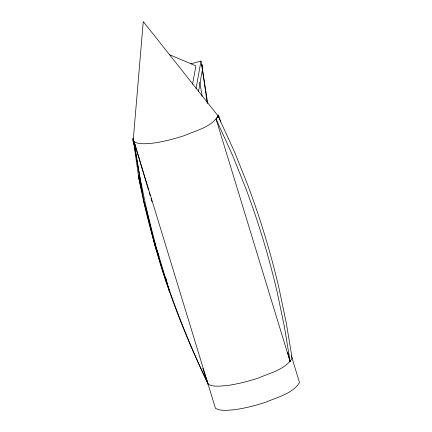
<?xml version="1.0" encoding="UTF-8"?>
<svg xmlns="http://www.w3.org/2000/svg" width="432" height="432" viewBox="0 0 432 432"><rect width="100%" height="100%" fill="white"/><g stroke="black" fill="none" stroke-linecap="round" stroke-linejoin="round"><path stroke-width="0.65" d="M192.575 84.326L195.863 65.858L169.43 54.67M196.02 88.803L200.956 61.079L190.993 63.812M198.482 91.654L202.835 67.23L200.956 61.079M133.666 140.837L133.272 139.552L138.877 178.578C152.761 249.766 177.169 318.659 208.084 384.167C213.77 387.266 220.498 385.949 226.654 385.609C237.562 384.107 248.243 381.353 258.687 377.908C270.151 372.908 285.077 369.598 292.118 358.376L286.378 323.406L279.072 288.538A873.353 841.995 10.1 0 0 248.022 185.744L234.754 152.474L218.106 115.96L143.267 21.6L133.272 139.552L134.077 141.75C139.763 144.844 146.491 143.532 152.647 143.192C163.555 141.691 174.231 138.937 184.68 135.491C195.923 130.415 212.625 126.949 218.495 114.912L220.655 121.991M216.14 119.275L232.783 155.795L246.056 189.065A873.353 842.006 10.1 0 1 277.101 291.859L284.407 326.727L290.147 361.697L216.14 119.275L218.236 116.365M206.555 379.712L207.155 381.64C191.479 349.423 177.833 316.256 166.244 282.35C154.289 248.206 147.258 212.701 139.903 177.358L138.272 175.025L142.425 192.872L138.877 178.578M166.244 282.35L165.823 279.958L169.614 291.681L156.438 248.103L155.385 245.695L158.987 256.446L155.563 248.092L143.797 201.312L134.077 141.75L215.465 408.348C221.152 411.442 227.88 410.125 234.036 409.784C244.944 408.289 255.625 405.535 266.069 402.084C277.533 397.084 292.459 393.773 299.5 382.552L291.33 355.801M164.554 276.928L167.092 282.987L166.007 278.402M202.802 368.258L208.084 384.167L207.679 382.887M143.797 201.312L147.366 212.852L156.438 248.103M218.106 115.96L218.624 117.655M133.672 140.929L132.889 138.353L132.5 139.401L134.595 146.248M135.837 147.56L134.077 141.75L148.516 190.102M149.283 192.683L150.25 195.907M151.016 198.482L151.978 201.706M287.777 352.625L288.284 354.569M288.625 355.865L290.147 361.697L289.823 360.391M134.201 143.483L133.272 139.552L139.903 177.358M199.822 82.264L202.117 96.25M207.716 103.502L201.663 64.346L207.225 102.946M155.201 243.297L155.563 248.092"/></g></svg>
